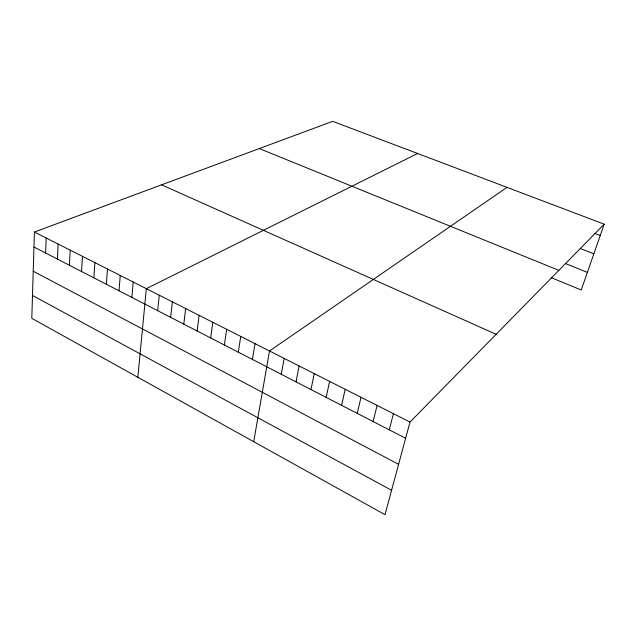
<?xml version="1.0" encoding="UTF-8"?>
<svg xmlns="http://www.w3.org/2000/svg" width="636" height="636" viewBox="0 0 636 636"><rect width="100%" height="100%" fill="white"/><g stroke="black" fill="none" stroke-linecap="round" stroke-linejoin="round"><path stroke-width="0.95" d="M34.408 232.037L31.8 318.342L385.003 514.667L410.005 422.073L604.2 224.174L332.684 121.333L34.408 232.037L410.005 422.073M45.625 253.017L46.182 237.991M57.447 259.106L58.107 244.033M69.427 265.268L70.198 250.147M81.575 271.524L82.457 256.348M93.889 277.853L94.883 262.636M106.363 284.276L107.476 269.012M119.019 290.787L120.252 275.468M131.851 297.394L133.202 282.026M137.821 377.275L146.336 288.672L417.598 153.499M157.656 310.67L159.262 295.207M170.631 317.348L172.372 301.846M183.788 324.122L185.664 308.563M197.136 330.982L199.14 315.384M210.659 337.947L212.814 322.301M224.381 345.006L226.678 329.321M238.301 352.169L240.742 336.436M252.42 359.435L255.012 343.655M253.716 441.694L269.497 350.977L507.003 187.358M281.271 374.286L284.189 358.41M296.018 381.87L299.095 365.954M310.98 389.574L314.232 373.618M326.165 397.389L329.591 381.385M341.58 405.323L345.189 389.28M357.233 413.368L361.017 397.285M373.117 421.549L377.1 405.418M389.248 429.849L393.422 413.686M604.2 224.174L581.248 289.992L551.197 277.638M594.692 233.34L600.257 235.479M580.151 248.461L593.849 253.844M565.817 263.702L587.394 272.375M259.289 148.57L558.877 270.364M161.584 184.838L496.128 334.305M33.954 247.014L405.633 438.276M33.223 271.206L398.597 464.336M32.492 295.454L391.585 490.292"/></g></svg>
